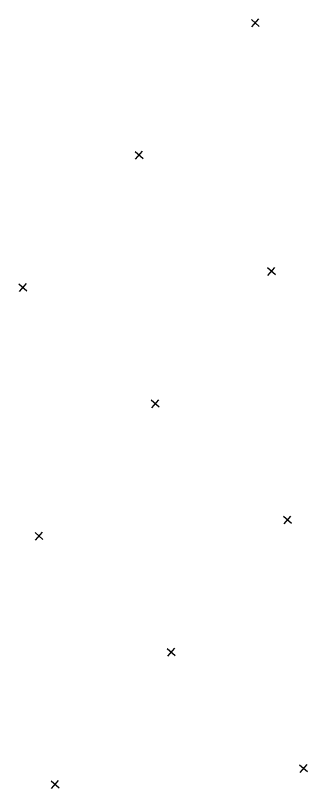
# Model space of a CAD drawing. Header units: millimetres. Extents: x -2893842 to -949497, y -1203244 to 262218.
# Drawn here: x -2334223 to -2251291, y -33254 to 186242 of the extents above; entities that cross this region are included whole.
import ezdxf

# ---------------------------------------------------------------- set-up
doc = ezdxf.new("R2010")
doc.units = ezdxf.units.MM
doc.layers.get('0').update_dxf_attribs({"lineweight": 5})
doc.layers.add('!!!_ Размеры', color=7, linetype='Continuous')
doc.layers.add('02_сетка', color=253, linetype='Continuous')

# ---------------------------------------------------------------- blocks, each defined once
blk = doc.blocks.new('BL_333')
at = {"color": 0}
for p, q in [((-3, 0), (3, 0)), ((0, -3), (0, 3))]:
    blk.add_line(p, q, dxfattribs=at)
blk = doc.blocks.new('Топо_07.04.17')
at = {"layer": '02_сетка', "linetype": 'Continuous'}
for p, q in [((-303549, 332205), (-301327, 334222)), ((-301430, 332103), (-303446, 334324)), ((-338454, 298498), (-340470, 300720)), ((-340573, 298601), (-338351, 300617)), ((-377596, 264997), (-375375, 267013)), ((-375477, 264894), (-377494, 267116)), ((-306968, 261577), (-304747, 263594)), ((-304849, 261475), (-306866, 263696)), ((-343992, 227973), (-341771, 229989)), ((-341873, 227871), (-343889, 230092)), ((-381016, 194369), (-378794, 196385)), ((-378897, 194266), (-380913, 196488)), ((-310388, 190949), (-308166, 192966)), ((-308269, 190847), (-310285, 193068)), ((-347411, 157345), (-345190, 159361)), ((-345293, 157243), (-347309, 159464)), ((-384435, 123741), (-382214, 125757)), ((-382316, 123638), (-384333, 125860)), ((-313807, 120321), (-311586, 122338)), ((-311688, 120219), (-313705, 122440))]:
    blk.add_line(p, q, dxfattribs=at)
at = {"layer": '02_сетка', "xscale": 500.0000000002746, "yscale": 500.0000000002746, "zscale": 500.0000000002746, "rotation": 42.22816425403256}
for p in [(-302438, 333213), (-339462, 299609), (-376486, 266005), (-305858, 262585), (-342881, 228981), (-379905, 195377)]:
    blk.add_blockref('BL_333', p, dxfattribs=at)

msp = doc.modelspace()

# ---------------------------------------------------------------- block references
at = {"layer": '!!!_ Размеры', "color": 1, "lineweight": 0, "rotation": 6.471407436947433}
msp.add_blockref('Топо_07.04.17', (-1928038.79367, -112877.83782), dxfattribs=at)

doc.saveas('drawing.dxf')
